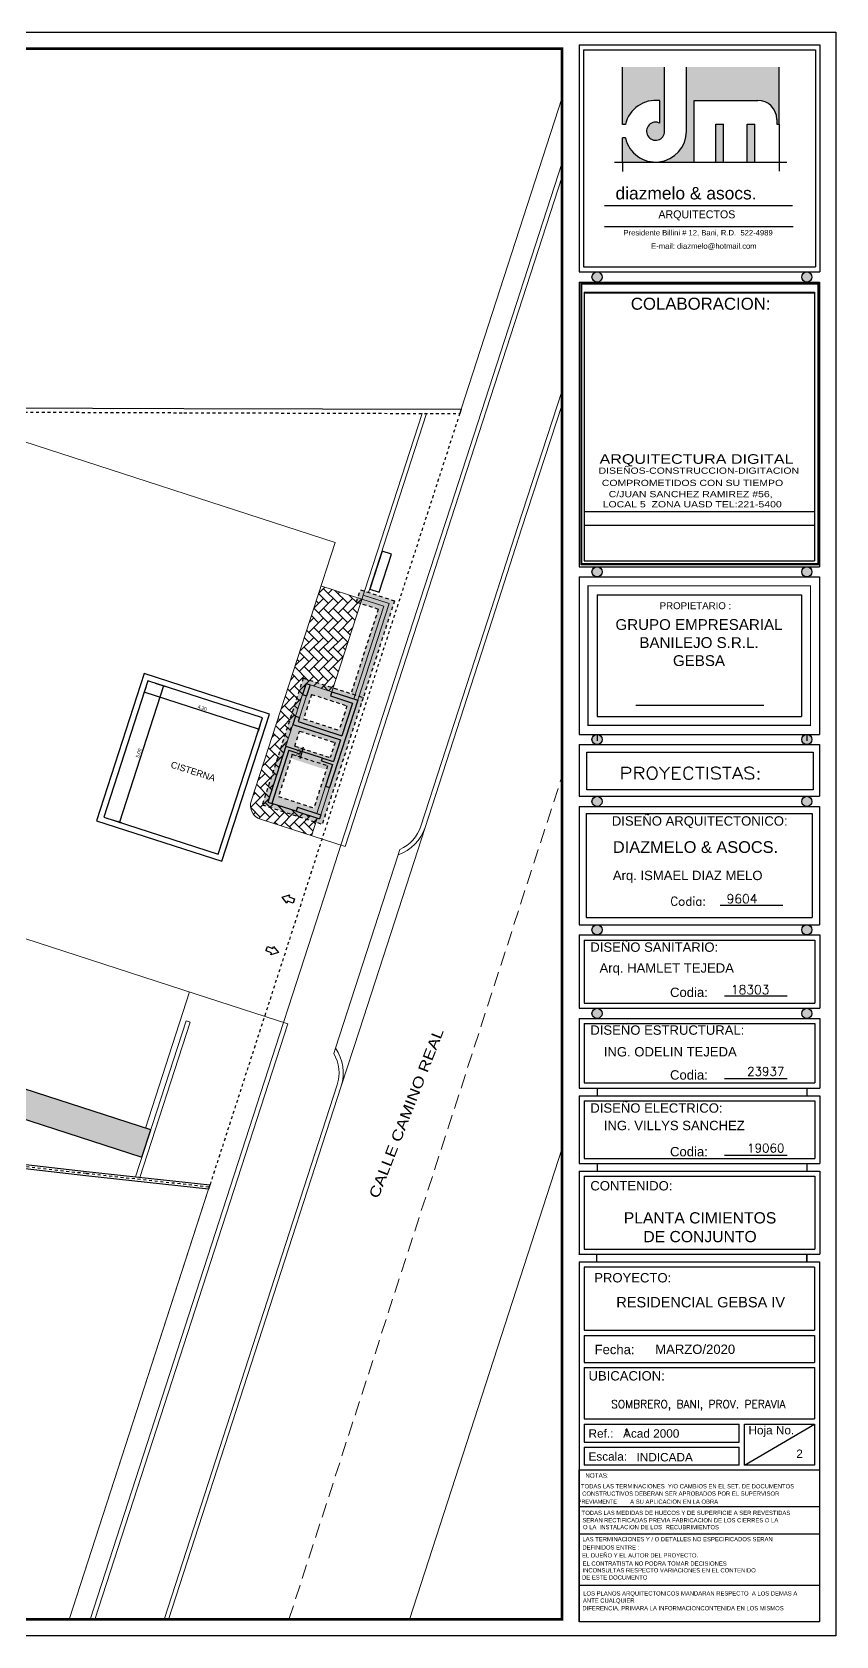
# Model space of a CAD drawing. Header units: feet. Extents: x 317 to 512, y -141 to 162.
# Drawn here: x 445.5 to 473.6, y 106.4 to 162.4 of the extents above; entities that cross this region are included whole.
import ezdxf
from ezdxf.enums import TextEntityAlignment as Align

# ---------------------------------------------------------------- set-up
doc = ezdxf.new("R2010")
doc.units = ezdxf.units.FT
doc.header["$MEASUREMENT"] = 0
doc.linetypes.add('DASHDOT', pattern=[1, 0.5, -0.25, 0, -0.25])
doc.linetypes.add('HIDDEN', pattern=[0.375, 0.25, -0.125])
for name, color, linetype in [('00-ZAP_B6', 160, 'Continuous'), ('1', 1, 'Continuous'), ('CIMIENTO', 3, 'HIDDEN'), ('DIM', 10, 'Continuous'), ('HOJA', 7, 'Continuous'), ('LUCES', 5, 'Continuous'), ('MARCO', 1, 'Continuous'), ('MUROS', 7, 'Continuous'), ('PERT-VENT', 8, 'Continuous'), ('PISOS', 8, 'Continuous'), ('relleno', 8, 'Continuous'), ('SOLAR', 7, 'DASHDOT'), ('TARGETA', 3, 'Continuous'), ('TARJETA2', 1, 'Continuous'), ('TEXTO', 2, 'Continuous'), ('TEXTOS', 3, 'Continuous'), ('TEXXT', 2, 'Continuous')]:
    doc.layers.add(name, color=color, linetype=linetype)
for name, color, linetype, lineweight in [('A-GENM', 8, 'Continuous', 9), ('arq-pisos', 251, 'Continuous', 5), ('MB', 8, 'Continuous', 20), ('VUELOS', 8, 'HIDDEN', 0)]:
    doc.layers.add(name, color=color, linetype=linetype, lineweight=lineweight)
doc.styles.add('DAMIAN', font='arial.ttf', dxfattribs={"height": 0.12})
doc.styles.add('DIMTEXT', font='dim', dxfattribs={"width": 0.75, "bigfont": 'special'})
doc.styles.add('GENERATED_STYLE_1', font='arial.ttf')
doc.styles.get("Standard").update_dxf_attribs({"font": 'arial.ttf'})
doc.styles.add('TITTEXTM', font='romanc.shx')
doc.dimstyles.new('KEILY', dxfattribs={"dimtxt": 0.12, "dimasz": 0.07, "dimexe": 0.07, "dimexo": 0.25, "dimgap": 0.04, "dimtad": 1, "dimzin": 1, "dimdsep": 46, "dimtxsty": 'Standard', "dimblk": 'ARCHTICK', "dimcen": 2.5, "dimclrd": 256, "dimclre": 256, "dimclrt": 7, "dimazin": 0, "dimtfac": 1, "dimtix": 1, "dimtmove": 2, "dimatfit": 1, "dimfxl": 0.35, "dimfxlon": 1, "dimtolj": 1, "dimtzin": 1, "dimarcsym": 0})
pattern_1 = [(135, (190.11292, 445.85432), (-0.33941125, 5e-17), [0.72, -0.24]), (225, (189.94322, 446.02402), (-0.33941125, 5e-17), [0.72, -0.24])]

# ---------------------------------------------------------------- blocks, each defined once
blk = doc.blocks.new('A$C254F7BEB')
at = {"layer": 'relleno', "ltscale": 45}
h = blk.add_hatch(dxfattribs=at)
h.set_pattern_fill('ANSI31', color=256, scale=0.001)
h.set_pattern_definition([(45, (-176.37313094, 318.3908807), (-8.838834765e-05, 8.838834765e-05), [])])
edge = h.paths.add_edge_path()
edge.add_line((0.181, 0), (0.4, 0))
edge.add_line((0.4, 0), (0.4, 0.353))
edge.add_line((0.4, 0.353), (0.528, 0.353))
edge.add_line((0.528, 0.353), (0.264, 0.753))
edge.add_line((0.264, 0.753), (0, 0.353))
edge.add_line((0, 0.353), (0.128, 0.353))
edge.add_line((0.128, 0.353), (0.128, 0))
edge.add_line((0.128, 0), (0.347, 0))
blk.add_lwpolyline([(0.181, 0), (0.4, 0), (0.4, 0.353), (0.528, 0.353), (0.264, 0.753), (0, 0.353), (0.128, 0.353), (0.128, 0), (0.347, 0)], dxfattribs=at)
blk = doc.blocks.new('A$C6FFE63EF')
at = {"layer": 'TEXTO', "ltscale": 0.05}
h = blk.add_hatch(color=256, dxfattribs=at)
h.paths.add_polyline_path([(1.319, 2.87), (1.319, 2.479, 3.622679), (1.401, 2.342), (1.401, 3.449), (0.672, 3.449), (0.672, 2.457), (0.725, 2.457, -0.391497)])
h.paths.add_polyline_path([(1.246, 1.809, -0.351969), (0.725, 2.227), (0.672, 2.227), (0.672, 1.809)])
h.paths.add_polyline_path([(1.91, 2.875), (3.008, 2.875, -0.414214), (3.336, 2.547), (3.336, 2.466), (3.377, 2.466), (3.377, 3.449), (1.779, 3.449), (1.779, 2.342, -0.414214), (1.246, 1.809), (1.91, 1.809)])
h.paths.add_polyline_path([(2.418, 2.465), (2.287, 2.465), (2.287, 1.809), (2.418, 1.809)], flags=17)
h.paths.add_polyline_path([(2.959, 2.465), (2.828, 2.465), (2.828, 1.809), (2.959, 1.809)], flags=17)
for p, q in [((0.671, 2.456), (0.671, 3.448)), ((1.401, 2.341), (1.401, 3.448)), ((1.778, 2.341), (1.778, 3.448)), ((3.377, 2.465), (3.377, 3.448)), ((1.319, 2.479), (1.319, 2.869)), ((1.909, 1.808), (1.909, 2.874)), ((1.909, 2.874), (3.008, 2.874)), ((3.336, 2.546), (3.336, 2.465)), ((0.725, 2.456), (0.671, 2.456)), ((0.671, 1.808), (0.671, 2.227)), ((0.725, 2.227), (0.671, 2.227)), ((2.287, 1.808), (2.287, 2.464)), ((2.287, 2.464), (2.418, 2.464)), ((2.418, 1.808), (2.418, 2.464)), ((2.828, 1.808), (2.828, 2.464)), ((2.828, 2.464), (2.959, 2.464)), ((2.959, 1.808), (2.959, 2.464)), ((3.336, 2.465), (3.377, 2.465)), ((3.377, 2.465), (3.377, 1.653)), ((0.534, 1.808), (3.512, 1.808)), ((0.671, 1.808), (0.671, 1.647)), ((0.362, 1.057), (3.61, 1.057)), ((0.362, 0.698), (3.622, 0.698))]:
    blk.add_line(p, q, dxfattribs=at)
for centre, radius, start, end in [((1.245, 2.341), 0.533, 82.0412, 167.5619), ((3.008, 2.546), 0.328, 0, 90), ((1.245, 2.341), 0.156, 61.7263, 0), ((1.245, 2.341), 0.533, 192.4381, 0)]:
    blk.add_arc(centre, radius, start, end, dxfattribs=at)
at = {"layer": 'TEXTO', "ltscale": 0.3, "width": 13.01141, "attachment_point": 1}
for s, insert, char_height in [('{\\fSwis721 Blk BT|b0|i0|c0|p34;diazmelo & asocs.}', (0.552, 1.378), 0.21489), ('{\\fComic Sans MS|b0|i0|c0|p66;ARQUITECTOS}', (1.293, 0.975), 0.13753), ('{\\fArial|b0|i0|c0|p34;Presidente Billini # 12, Bani, R.D.  522-4989}', (0.69, 0.636), 0.09455), ('{\\fArial|b0|i0|c0|p34;E-mail: diazmelo@hotmail.com}', (1.167, 0.405), 0.09455)]:
    blk.add_mtext(s, dxfattribs=dict(at, insert=insert, char_height=char_height))
blk = doc.blocks.new('_ArchTick')
at = {"color": 0, "linetype": 'ByBlock', "const_width": 0.15}
blk.add_lwpolyline([(-0.5, -0.5), (0.5, 0.5)], dxfattribs=at)
blk = doc.blocks.new('*D198')
at = {"layer": 'DEFPOINTS', "color": 0, "transparency": 16777216}
for p in [(449.573, 139.715), (449.445, 139.318), (453.569, 138.421)]:
    blk.add_point(p, dxfattribs=at)
at = {"layer": 'DIM', "lineweight": -2, "transparency": 16777216}
for p, q in [((449.496, 139.477), (449.423, 139.252)), ((453.44, 138.025), (449.445, 139.318)), ((453.492, 138.183), (453.419, 137.958))]:
    blk.add_line(p, q, dxfattribs=at)
at = {"layer": 'DIM', "lineweight": -2, "transparency": 16777216, "xscale": 0.07, "yscale": 0.07, "zscale": 0.07}
for p, rotation in [((449.445, 139.318), 162.057012660373), ((453.44, 138.025), 342.057012660373)]:
    blk.add_blockref('_ArchTick', p, dxfattribs=dict(at, rotation=rotation))
at = {"layer": 'DIM', "color": 7, "transparency": 16777216, "insert": (451.474, 138.768), "char_height": 0.12, "attachment_point": 5, "rotation": 342.057}
blk.add_mtext('\\A1;4.20', dxfattribs=at)
blk = doc.blocks.new('*D199')
at = {"layer": 'DEFPOINTS', "color": 0, "transparency": 16777216}
for p in [(449.573, 139.715), (448.033, 134.959), (448.577, 134.783)]:
    blk.add_point(p, dxfattribs=at)
at = {"layer": 'DIM', "lineweight": -2, "transparency": 16777216}
for p, q in [((450.117, 139.539), (448.577, 134.783)), ((449.832, 139.631), (450.184, 139.517)), ((448.292, 134.876), (448.644, 134.762))]:
    blk.add_line(p, q, dxfattribs=at)
at = {"layer": 'DIM', "lineweight": -2, "transparency": 16777216, "xscale": 0.07, "yscale": 0.07, "zscale": 0.07}
for p, rotation in [((450.117, 139.539), 72.05701266037462), ((448.577, 134.783), 252.0570126603746)]:
    blk.add_blockref('_ArchTick', p, dxfattribs=dict(at, rotation=rotation))
at = {"layer": 'DIM', "color": 7, "transparency": 16777216, "insert": (449.251, 137.192), "char_height": 0.12, "attachment_point": 5, "rotation": 72.057}
blk.add_mtext('\\A1;5.00', dxfattribs=at)
blk = doc.blocks.new('*D382')
at = {"lineweight": -2, "transparency": 16777216}
for p, q in [((454.988, 137.343), (454.896, 137.057)), ((454.941, 137.358), (455.055, 137.321)), ((454.988, 137.343), (455.01, 137.409)), ((454.848, 137.073), (454.962, 137.036)), ((454.896, 137.057), (454.874, 136.991))]:
    blk.add_line(p, q, dxfattribs=at)
at = {"layer": 'DEFPOINTS', "color": 0, "transparency": 16777216}
for p in [(454.703, 137.435), (454.61, 137.15), (454.896, 137.057)]:
    blk.add_point(p, dxfattribs=at)
at = {"lineweight": -2, "transparency": 16777216, "xscale": 0.07, "yscale": 0.07, "zscale": 0.07}
for p, rotation in [((454.988, 137.343), 252.0570126603997), ((454.896, 137.057), 72.05701266039968)]:
    blk.add_blockref('_ArchTick', p, dxfattribs=dict(at, rotation=rotation))
at = {"color": 7, "transparency": 16777216, "insert": (454.845, 137.231), "char_height": 0.12, "attachment_point": 5, "rotation": 72.057}
blk.add_mtext('\\A1;0.30', dxfattribs=at)

msp = doc.modelspace()

# ---------------------------------------------------------------- hatches: boundary and pattern name
at = {"layer": 'arq-pisos'}
h = msp.add_hatch(dxfattribs=at)
h.set_pattern_fill('AR-HBONE', color=256, scale=0.06, angle=90)
h.set_pattern_definition(pattern_1)
edge = h.paths.add_edge_path()
edge.add_line((436.89042, 145.51566), (437.15235, 146.3243))
edge.add_line((437.15235, 146.3243), (435.6094, 146.82393))
edge.add_line((435.6094, 146.82393), (431.25436, 133.37497))
edge.add_arc((430.30299, 133.68304), 1, 270.073679, 342.057013, ccw=False)
edge.add_line((430.30428, 132.68304), (420.49869, 132.67043))
edge.add_line((420.49869, 132.67043), (420.49869, 135.83985))
edge.add_line((420.49869, 135.83985), (418.49461, 135.83728))
edge.add_line((418.49461, 135.83728), (418.49869, 132.66642))
edge.add_line((418.49869, 132.66642), (413.78545, 132.66036))
edge.add_line((413.78545, 132.66036), (404.22432, 138.83826))
edge.add_line((404.22432, 138.83826), (403.99295, 136.85169))
edge.add_line((403.99295, 136.85169), (412.55467, 131.31955))
edge.add_arc((413.09739, 132.15947), 1, 237.131581, 270.073679)
edge.add_line((413.09867, 131.15947), (413.78738, 131.15892))
edge.add_line((413.78738, 131.15892), (420.96403, 131.16814))
edge.add_line((420.96403, 131.16814), (420.96403, 131.16959))
edge.add_line((420.96403, 131.16959), (429.46012, 131.18051))
edge.add_line((429.46012, 131.18051), (429.64726, 130.03659))
edge.add_arc((430.63414, 130.19804), 1, 189.290924, 252.057013)
edge.add_line((430.32607, 129.24668), (449.36412, 123.08178))
edge.add_line((449.36412, 123.08178), (449.67219, 124.03314))
edge.add_line((449.67219, 124.03314), (431.21064, 130.01136))
edge.add_line((431.21064, 130.01136), (436.2938, 145.70886))
edge.add_line((436.2938, 145.70886), (436.89042, 145.51566))
h.paths.add_polyline_path([(439.90701, 145.43228), (439.64508, 144.62365), (440.8629, 144.22929), (442.39305, 148.98941), (442.02526, 149.10851), (441.53883, 149.11057), (440.3059, 145.30311)])
h = msp.add_hatch(dxfattribs=at)
h.set_pattern_fill('AR-HBONE', color=256, scale=0.06, angle=90)
h.set_pattern_definition(pattern_1)
edge = h.paths.add_edge_path()
edge.add_line((457.0463, 142.5626), (455.61507, 143.02606))
edge.add_line((455.61507, 143.02606), (453.18132, 135.51029))
edge.add_arc((453.657, 135.35625), 0.5, 162.057013, 243.895719)
edge.add_line((453.43699, 134.90726), (455.28682, 134.30825))
edge.add_line((455.28682, 134.30825), (455.4855, 134.92182))
edge.add_line((455.4855, 134.92182), (453.75496, 135.4822))
edge.add_line((453.75496, 135.4822), (455.09507, 139.62063))
edge.add_line((455.09507, 139.62063), (455.99886, 139.32796))
edge.add_line((455.99886, 139.32796), (457.0463, 142.5626))
at = {"layer": 'TEXTOS'}
h = msp.add_hatch(color=7, dxfattribs=at)
h.paths.add_polyline_path([(465.43331, 153.81486, 1), (465.07827, 153.81486, 1)])
h.paths.add_polyline_path([(472.75994, 153.81486, 1), (472.4049, 153.81486, 1)])
h = msp.add_hatch(color=7, dxfattribs=at)
h.paths.add_polyline_path([(465.43331, 143.52291, 1), (465.07827, 143.52291, 1)])
h.paths.add_polyline_path([(472.75994, 143.52291, 1), (472.4049, 143.52291, 1)])
h = msp.add_hatch(color=7, dxfattribs=at)
h.paths.add_polyline_path([(465.25579, 137.84473, 1), (465.25579, 137.48969, 1)])
h.paths.add_polyline_path([(472.58242, 137.84473, 1), (472.58242, 137.48969, 1)])
h = msp.add_hatch(color=7, dxfattribs=at)
h.paths.add_polyline_path([(465.25579, 135.68274, 1), (465.25579, 135.3277, 1)])
h.paths.add_polyline_path([(472.58242, 135.68274, 1), (472.58242, 135.3277, 1)])
h = msp.add_hatch(color=7, dxfattribs=at)
h.paths.add_polyline_path([(465.25579, 131.19705, 1), (465.25579, 130.84201, 1)])
h.paths.add_polyline_path([(472.58242, 131.19705, 1), (472.58242, 130.84201, 1)])
h = msp.add_hatch(color=7, dxfattribs=at)
h.paths.add_polyline_path([(465.25579, 128.27933, 1), (465.25579, 127.92429, 1)])
h.paths.add_polyline_path([(472.58242, 128.27933, 1), (472.58242, 127.92429, 1)])

# ---------------------------------------------------------------- linework, layer by layer
at = {"layer": '00-ZAP_B6', "const_width": 0.45}
for points in [[(456.9267, 142.68016), (457.6878, 142.43371)], [(457.97117, 142.57845), (455.44499, 134.77727)], [(453.7801, 135.31639), (455.21263, 139.74023)], [(455.35737, 139.45686), (456.59415, 139.05637)], [(454.94148, 138.17252), (456.17825, 137.77203)], [(454.63341, 137.22115), (455.87018, 136.82066)], [(454.06348, 135.46113), (455.30025, 135.06064)]]:
    msp.add_lwpolyline(points, dxfattribs=at)
at = {"layer": '1', "color": 4, "linetype": 'Continuous'}
for p, q in [((464.62845, 110.88349), (473.0213, 110.88349)), ((464.62845, 109.92506), (473.0213, 109.92506)), ((464.62845, 108.14073), (473.0213, 108.14073))]:
    msp.add_line(p, q, dxfattribs=at)
at = {"layer": 'A-GENM', "extrusion": (7.74729e-15, 7.31823e-14, -1)}
for p, q in [((442.02526, 149.10851), (456.10799, 144.54824)), ((432.75099, 134.76818), (451.26011, 128.77455))]:
    msp.add_line(p, q, dxfattribs=at)
at = {"layer": 'A-GENM'}
for p, q in [((457.0463, 142.5626), (455.61507, 143.02606)), ((455.99886, 139.32796), (455.23777, 139.57442)), ((455.4855, 134.92182), (455.28526, 134.30343)), ((456.12152, 126.885), (458.30882, 133.63968)), ((458.30882, 133.63968), (458.36851, 133.82402)), ((431.21064, 130.01136), (449.67219, 124.03314)), ((430.32607, 129.24668), (449.36412, 123.08178)), ((451.02482, 128.85075), (449.48447, 124.09393))]:
    msp.add_line(p, q, dxfattribs=at)
for points in [[(460.50849, 149.19679), (464.03275, 160.08019)], [(456.31367, 133.97041), (456.60572, 134.87228), (459.23657, 142.9967), (460.15012, 145.81789), (464.03275, 157.80798)], [(456.45638, 133.9242), (456.74842, 134.82607), (459.37927, 142.95049), (460.29283, 145.77168), (464.03275, 157.32108)], [(459.10662, 134.64268), (461.56741, 142.24193), (462.48096, 145.06312), (464.03275, 149.85525)], [(456.32265, 125.55852), (456.95748, 127.51896), (458.19056, 131.32686), (459.24932, 134.59647)], [(454.31121, 127.78655), (454.48394, 128.31995), (455.71701, 132.12785), (456.31367, 133.97041)], [(454.45392, 127.74034), (451.26011, 128.77455)], [(447.56176, 106.94333), (454.31121, 127.78655)], [(447.71943, 106.94333), (454.45392, 127.74034)], [(456.06182, 126.70065), (456.12152, 126.885)], [(450.13702, 106.94333), (456.17995, 125.60473)], [(458.70367, 106.94333), (464.03275, 123.40027)], [(446.82598, 106.94333), (451.69003, 121.96418)], [(446.82598, 106.94333), (451.6575, 121.86374)]]:
    msp.add_lwpolyline(points, dxfattribs=at)
for points in [[(458.36851, 133.82402, 0.21342177), (459.10662, 134.64268), (461.56741, 142.24193), (462.48096, 145.06312), (464.03275, 149.85525)], [(458.30882, 133.63968, 0.23606798), (459.24932, 134.59647), (461.71011, 142.19572), (462.62367, 145.01691), (464.03275, 149.36835)], [(456.10799, 144.54824), (453.18132, 135.51029, 0.41421356), (453.50296, 134.88057), (456.45638, 133.9242)], [(450.13702, 106.94333), (456.17995, 125.60473, 0.21342177), (456.06182, 126.70065, 0.21342177)], [(450.29468, 106.94333), (456.32265, 125.55852, 0.23606798), (456.12152, 126.885, 0.23606798)]]:
    msp.add_lwpolyline(points, format="xyb", dxfattribs=at)
at = {"layer": 'CIMIENTO', "ltscale": 0.5}
for p, q in [((456.85739, 142.46611), (456.99602, 142.89422)), ((456.99602, 142.89422), (458.18523, 142.50913)), ((456.85739, 142.46611), (457.61848, 142.21965)), ((458.18523, 142.50913), (457.04536, 138.98909)), ((457.61848, 142.21965), (456.66346, 139.27042)), ((454.99858, 139.80955), (453.56605, 135.38571)), ((454.99858, 139.80955), (457.09157, 139.13179)), ((455.28806, 139.2428), (455.01079, 138.38657)), ((455.28806, 139.2428), (456.52483, 138.84231)), ((457.09157, 139.13179), (455.65905, 134.70795)), ((455.01079, 138.38657), (456.24757, 137.98608)), ((456.52483, 138.84231), (456.24757, 137.98608)), ((454.70272, 137.43521), (454.87216, 137.95846)), ((454.87216, 137.95846), (456.10893, 137.55797)), ((454.70272, 137.43521), (455.9395, 137.03472)), ((456.10893, 137.55797), (455.9395, 137.03472)), ((454.6103, 137.1498), (454.13279, 135.67519)), ((454.6103, 137.1498), (455.84707, 136.74931)), ((455.84707, 136.74931), (455.36957, 135.2747)), ((454.13279, 135.67519), (455.36957, 135.2747)), ((453.56605, 135.38571), (455.65905, 134.70795))]:
    msp.add_line(p, q, dxfattribs=at)
at = {"layer": 'DIM'}
msp.add_lwpolyline([(437.15235, 146.3243), (435.6094, 146.82393), (431.25436, 133.37497, -0.3248393), (430.30428, 132.68304), (420.49869, 132.67043), (420.49869, 135.83985), (418.49461, 135.83728), (418.49869, 132.66642), (413.78545, 132.66036), (404.22432, 138.83826), (403.99295, 136.85169), (412.55467, 131.31955, 0.14473515), (413.09867, 131.15947), (413.78738, 131.15892), (413.79214, 127.45892), (420.96879, 127.46815), (420.96403, 131.16959), (429.46012, 131.18051), (429.64726, 130.03659, 0.28092767), (430.32607, 129.24668), (449.36412, 123.08178), (449.67219, 124.03314)], format="xyb", dxfattribs=at)
msp.add_lwpolyline([(449.67219, 124.03314), (431.21064, 130.01136), (436.2938, 145.70886), (436.89042, 145.51566)], dxfattribs=at)
at = {"layer": 'HOJA', "color": 17, "linetype": 'Continuous'}
for p, q in [((464.80702, 145.62251), (472.84273, 145.62251)), ((464.80702, 145.15243), (472.84273, 145.15243))]:
    msp.add_line(p, q, dxfattribs=at)
at = {"layer": 'LUCES'}
msp.add_lwpolyline([(457.31739, 142.91284), (457.65036, 142.80501), (458.08166, 144.13692), (457.74868, 144.24475)], close=True, dxfattribs=at)
at = {"layer": 'MARCO'}
msp.add_lwpolyline([(387.59222, 162.3674), (473.59652, 162.3674), (473.59652, 106.3646), (387.59222, 106.3646)], close=True, dxfattribs=at)
at = {"layer": 'MARCO', "const_width": 0.1}
msp.add_lwpolyline([(464.03275, 161.78866), (388.17096, 161.78866), (388.17096, 106.94333), (464.03275, 106.94333)], close=True, dxfattribs=at)
at = {"layer": 'MB'}
for p, q in [((455.99886, 139.32796), (459.14737, 149.05097)), ((457.28143, 142.8018), (459.30488, 149.05049)), ((457.80739, 142.31614), (456.75996, 139.08151)), ((457.99631, 142.41264), (456.90266, 139.0353)), ((457.0463, 142.5626), (457.80739, 142.31614)), ((457.09251, 142.70531), (457.99631, 142.41264)), ((457.23522, 142.65909), (457.99631, 142.41264)), ((450.90448, 127.83859), (449.14113, 122.39315)), ((451.04718, 127.79238), (449.29342, 122.37654)), ((450.90448, 127.83859), (451.04718, 127.79238))]:
    msp.add_line(p, q, dxfattribs=at)
at = {"layer": 'MB', "lineweight": 15, "extrusion": (7.74729e-15, 7.31823e-14, -1)}
for p, q in [((455.77413, 136.03715), (455.46606, 135.08578)), ((455.91683, 135.99093), (455.60876, 135.03957))]:
    msp.add_line(p, q, dxfattribs=at)
at = {"layer": 'MUROS'}
for p, q in [((455.09507, 139.62063), (454.97184, 139.24009)), ((455.09507, 139.62063), (455.23777, 139.57442)), ((455.23777, 139.57442), (455.11455, 139.19388)), ((454.97184, 139.24009), (455.11455, 139.19388)), ((456.90266, 139.0353), (455.91683, 135.99093)), ((455.99886, 139.32796), (455.95265, 139.18526)), ((455.95265, 139.18526), (456.71374, 138.9388)), ((455.99886, 139.32796), (456.90266, 139.0353)), ((456.71374, 138.9388), (456.34406, 137.79717)), ((454.72538, 138.479), (454.63296, 138.19359)), ((454.72538, 138.479), (454.86809, 138.43278)), ((454.86809, 138.43278), (454.82188, 138.29008)), ((454.63296, 138.19359), (456.29785, 137.65446)), ((454.82188, 138.29008), (456.34406, 137.79717)), ((454.38651, 137.4325), (453.75496, 135.4822)), ((454.4984, 137.29115), (453.89767, 135.43599)), ((454.38651, 137.4325), (454.90976, 137.26306)), ((454.4984, 137.29115), (454.87895, 137.16792)), ((454.87895, 137.16792), (454.90976, 137.26306)), ((456.29785, 137.65446), (456.05139, 136.89337)), ((455.64004, 136.92146), (455.67085, 137.0166)), ((455.64004, 136.92146), (456.02059, 136.79824)), ((455.67085, 137.0166), (456.05139, 136.89337)), ((456.02059, 136.79824), (455.77413, 136.03715)), ((455.77413, 136.03715), (455.91683, 135.99093)), ((453.75496, 135.4822), (453.89767, 135.43599)), ((453.75496, 135.4822), (453.89767, 135.43599)), ((454.8001, 135.30143), (454.75389, 135.15873)), ((454.75389, 135.15873), (455.56255, 134.89687)), ((454.8001, 135.30143), (455.60876, 135.03957)), ((455.60876, 135.03957), (455.56255, 134.89687))]:
    msp.add_line(p, q, dxfattribs=at)
at = {"layer": 'PERT-VENT', "lineweight": 15}
for p, q in [((454.97184, 139.24009), (454.72538, 138.479)), ((455.11455, 139.19388), (454.86809, 138.43278)), ((454.38651, 137.4325), (454.63296, 138.19359))]:
    msp.add_line(p, q, dxfattribs=at)
at = {"layer": 'PERT-VENT'}
for points in [[(447.78121, 134.83069), (452.15748, 133.41357), (453.82064, 138.54964), (449.44437, 139.96676)], [(448.03309, 134.95935), (452.02882, 133.66545), (453.56875, 138.42098), (449.57303, 139.71488)]]:
    msp.add_lwpolyline(points, close=True, dxfattribs=at)
at = {"layer": 'PISOS'}
for p, q in [((455.67085, 137.0166), (454.90976, 137.26306)), ((454.75389, 135.15873), (453.89767, 135.43599))]:
    msp.add_line(p, q, dxfattribs=at)
at = {"layer": 'SOLAR', "linetype": 'Continuous', "ltscale": 0.15}
msp.add_lwpolyline([(389.1448, 129.34395), (420.30491, 125.71491), (447.42413, 122.58048), (451.73722, 122.10992), (451.69003, 121.96418), (447.40738, 122.43141), (420.28768, 125.56591), (388.98001, 129.21213), (391.10533, 149.28833), (398.80027, 149.28927), (412.49018, 149.29094), (425.47055, 149.30764), (435.95994, 149.25705), (438.06979, 149.27326), (450.83056, 149.22657), (460.50849, 149.19679), (460.45996, 149.04694)], dxfattribs=at)
at = {"layer": 'SOLAR', "ltscale": 0.03}
msp.add_lwpolyline([(451.70033, 122.0385), (447.41575, 122.50595), (420.29629, 125.64041), (389.1369, 129.26937), (391.24029, 149.13834), (398.80029, 149.13927), (412.49029, 149.14094), (425.47028, 149.15763), (435.96016, 149.10704), (438.0701, 149.12326), (450.83001, 149.07657), (460.45996, 149.04694), (451.71692, 122.04724)], dxfattribs=at)
at = {"layer": 'TARGETA', "color": 3}
for p, q in [((464.62845, 161.92483), (473.03727, 161.92483)), ((464.62845, 161.92483), (464.62845, 153.99238)), ((473.03727, 161.92483), (473.03727, 153.99238)), ((464.78349, 161.75003), (472.88224, 161.75003)), ((464.78349, 161.75003), (464.78349, 154.17129)), ((472.88224, 161.75003), (472.88224, 154.17129)), ((464.78349, 154.17129), (472.85836, 154.17129)), ((472.85836, 154.17129), (472.88224, 154.17129)), ((464.62845, 153.99238), (473.03727, 153.99238)), ((464.80702, 153.28099), (464.80702, 143.91927)), ((464.80702, 153.28099), (472.84273, 153.28099)), ((464.80702, 153.26328), (464.80702, 143.90155)), ((464.80702, 153.26328), (472.84273, 153.26328)), ((464.80702, 153.26328), (464.80702, 143.90155)), ((472.84273, 153.28099), (472.84273, 143.91927)), ((472.84273, 153.26328), (472.84273, 143.90155)), ((472.84273, 153.26328), (472.84273, 143.90155)), ((464.80702, 143.90155), (472.84273, 143.90155)), ((464.80702, 143.90155), (472.84273, 143.90155)), ((464.62845, 143.34539), (473.0213, 143.34539)), ((464.62845, 143.34539), (464.62845, 137.84473)), ((473.0213, 143.34539), (473.0213, 137.84473)), ((465.25688, 142.71696), (472.39288, 142.71696)), ((465.25688, 142.71696), (465.25688, 138.47316)), ((472.39288, 142.71696), (472.39288, 138.47316)), ((465.25688, 138.47316), (472.39288, 138.47316)), ((464.62845, 137.84473), (473.0213, 137.84473)), ((464.62845, 137.48969), (464.62845, 135.68274)), ((464.62845, 137.48969), (473.0213, 137.48969)), ((464.89526, 135.9096), (464.89526, 137.22288)), ((464.89526, 137.22288), (472.80435, 137.22288)), ((472.80435, 137.22288), (472.80435, 135.9096)), ((473.0213, 137.48969), (473.0213, 135.68274)), ((464.62845, 135.68274), (473.0213, 135.68274)), ((472.80435, 135.9096), (464.89526, 135.9096)), ((464.62845, 135.3277), (464.62845, 131.19705)), ((464.62845, 135.3277), (473.0213, 135.3277)), ((464.62845, 135.3277), (473.0213, 135.3277)), ((464.87982, 135.07633), (464.87982, 131.44842)), ((464.87982, 135.07633), (472.76993, 135.07633)), ((472.76993, 135.07633), (472.76993, 131.44842)), ((473.0213, 135.3277), (473.0213, 131.19705)), ((464.62845, 131.19705), (473.0213, 131.19705)), ((464.87982, 131.44842), (472.76993, 131.44842)), ((464.62845, 130.84201), (473.03727, 130.84201)), ((464.62845, 130.84201), (464.62845, 128.27933)), ((464.80736, 130.6631), (472.85836, 130.6631)), ((464.80736, 130.6631), (464.80736, 128.45824)), ((472.85836, 130.6631), (472.85836, 128.45824)), ((473.03727, 130.84201), (473.03727, 128.27933)), ((464.62845, 128.27933), (473.03727, 128.27933)), ((464.80736, 128.45824), (472.85836, 128.45824)), ((464.62845, 127.92429), (464.62845, 125.4965)), ((464.62845, 127.92429), (473.03727, 127.92429)), ((464.80736, 127.74537), (464.80736, 125.67541)), ((464.80736, 127.74537), (472.85836, 127.74537)), ((472.85836, 127.74537), (472.85836, 125.67541)), ((473.03727, 127.92429), (473.03727, 125.4965)), ((464.62845, 125.4965), (473.03727, 125.4965)), ((464.80736, 125.67541), (472.85836, 125.67541)), ((464.62845, 125.22887), (464.62845, 122.86075)), ((464.62845, 125.22887), (473.03727, 125.22887)), ((464.80736, 125.04996), (464.80736, 123.03967)), ((464.80736, 125.04996), (472.85836, 125.04996)), ((464.80739, 125.04997), (464.80739, 123.03968)), ((472.85836, 125.04996), (472.85836, 123.03967)), ((473.03727, 125.22887), (473.03727, 122.86075)), ((464.62845, 122.86075), (473.03727, 122.86075)), ((464.80736, 123.03967), (472.85836, 123.03967)), ((464.80739, 123.03968), (472.85839, 123.03968)), ((472.58126, 122.86075), (472.58126, 122.59312)), ((464.62845, 122.59312), (464.62845, 121.62331)), ((464.62845, 122.59312), (464.62845, 119.69202)), ((464.62845, 122.59312), (464.62845, 121.61128)), ((464.62845, 122.59312), (473.03727, 122.59312)), ((464.80736, 122.41421), (464.80736, 119.87094)), ((464.80736, 122.41421), (472.85836, 122.41421)), ((472.85836, 122.41421), (472.85836, 119.87094)), ((473.03727, 122.59312), (473.03727, 119.69202)), ((464.80736, 119.87094), (472.85836, 119.87094)), ((464.62845, 119.69202), (473.03727, 119.69202)), ((464.62845, 119.42522), (473.0213, 119.42522)), ((464.62845, 119.42522), (464.62845, 112.15363)), ((473.0213, 119.42522), (473.0213, 112.15363)), ((464.80702, 119.23558), (464.80702, 117.03746)), ((472.84273, 119.23558), (464.80702, 119.23558)), ((472.84273, 119.23558), (472.84273, 117.03746)), ((464.80702, 117.03746), (472.84273, 117.03746)), ((464.80702, 116.85889), (472.84273, 116.85889)), ((464.80702, 116.85889), (464.80702, 115.91528)), ((472.84273, 116.85889), (472.84273, 115.91528)), ((464.80702, 115.91528), (472.84273, 115.91528)), ((464.80702, 115.73671), (464.80702, 113.93934)), ((464.80702, 115.73671), (472.84273, 115.73671)), ((464.80702, 115.73671), (472.84273, 115.73671)), ((472.84273, 115.73671), (472.84273, 113.93934)), ((464.80702, 113.93934), (472.84273, 113.93934)), ((464.80702, 113.76077), (464.80702, 113.13577)), ((464.80702, 113.76077), (470.22368, 113.76077)), ((470.22368, 113.13577), (470.22368, 113.76077)), ((470.40226, 113.76077), (472.84273, 113.76077)), ((470.40226, 112.3322), (472.84273, 113.76077)), ((470.40226, 112.3322), (470.40226, 113.76077)), ((472.84273, 113.76077), (472.84273, 112.3322)), ((464.80702, 113.13577), (470.22368, 113.13577)), ((464.80702, 112.9572), (464.80702, 112.3322)), ((464.80702, 112.9572), (470.22368, 112.9572)), ((470.22368, 112.3322), (470.22368, 112.9572)), ((470.22368, 112.3322), (464.80702, 112.3322)), ((472.84273, 112.3322), (470.40226, 112.3322))]:
    msp.add_line(p, q, dxfattribs=at)
at = {"layer": 'TARJETA2', "color": 7}
msp.add_line((464.62845, 112.15363), (464.62845, 106.86698), dxfattribs=at)
at = {"layer": 'TEXTOS', "color": 7}
for p, q in [((464.62845, 153.63398), (464.62845, 143.70043)), ((464.62845, 153.63398), (473.0213, 153.63398)), ((464.62845, 153.63398), (473.0213, 153.63398)), ((464.62845, 153.63398), (473.0213, 153.63398)), ((464.69646, 143.7691), (464.69646, 153.6073)), ((464.69646, 153.6073), (472.99462, 153.6073)), ((464.72314, 143.79578), (464.72314, 153.58062)), ((464.72314, 153.58062), (472.96794, 153.58062)), ((472.96794, 153.58062), (472.96794, 143.79578)), ((472.99462, 153.6073), (472.99462, 143.7691)), ((473.0213, 153.63398), (473.0213, 143.70043)), ((464.62845, 143.70043), (473.0213, 143.70043)), ((472.99462, 143.7691), (464.69646, 143.7691)), ((472.96794, 143.79578), (464.72314, 143.79578)), ((464.62845, 143.34539), (473.0213, 143.34539)), ((465.25579, 137.84473), (465.25579, 137.62074)), ((472.58242, 137.84473), (472.58242, 137.62074)), ((465.25463, 125.4965), (465.25463, 125.22887)), ((472.58126, 125.4965), (472.58126, 125.22887)), ((464.62845, 125.22887), (464.62845, 123.91885)), ((465.25463, 122.86075), (465.25463, 122.59312)), ((464.62845, 119.68649), (464.62845, 119.69202)), ((465.23866, 119.69202), (465.23866, 119.42522)), ((472.56529, 119.69202), (472.56529, 119.42522)), ((472.58126, 119.69127), (472.58126, 119.42363)), ((473.0213, 112.15363), (464.62845, 112.15363)), ((473.0213, 112.37731), (473.0213, 106.86698)), ((464.62845, 106.86698), (473.0213, 106.86698))]:
    msp.add_line(p, q, dxfattribs=at)
for centre in [(465.25579, 153.81486), (472.58242, 153.81486), (465.25579, 143.52291), (465.25579, 143.52291), (472.58242, 143.52291), (472.58242, 143.52291), (465.25579, 137.66721), (472.58242, 137.66721), (465.25579, 135.50522), (472.58242, 135.50522), (465.25579, 131.01953), (472.58242, 131.01953), (465.25579, 128.10181), (472.58242, 128.10181)]:
    msp.add_circle(centre, 0.17752, dxfattribs=at)
at = {"layer": 'TEXXT'}
for p, q in [((466.60658, 138.86965), (471.07966, 138.86965)), ((469.5534, 131.88615), (471.7422, 131.88615)), ((469.70266, 128.71635), (471.89146, 128.71635)), ((469.70266, 125.83282), (471.89146, 125.83282)), ((469.70266, 123.15407), (471.89146, 123.15407))]:
    msp.add_line(p, q, dxfattribs=at)
at = {"layer": 'TEXXT', "const_width": 0.04189}
for points in [[(464.94266, 143.03118), (472.70709, 143.03118), (472.70709, 138.15895), (464.94266, 138.15895), (464.94266, 143.03118)], [(464.62845, 112.15363), (473.0213, 112.15363), (473.0213, 106.86698), (464.62845, 106.86698), (464.62845, 112.15363)]]:
    msp.add_lwpolyline(points, dxfattribs=at)
at = {"layer": 'VUELOS', "ltscale": 2}
msp.add_lwpolyline([(454.49918, 106.94333), (464.03275, 136.38431)], dxfattribs=at)

# ---------------------------------------------------------------- block references
at = {"xscale": 2.02226480552591, "yscale": 2.02226480552591, "zscale": 2.02226480552591}
msp.add_blockref('A$C6FFE63EF', (464.78349, 154.17129), dxfattribs=at)
at = {"layer": 'DIM', "ltscale": 45, "yscale": 0.5760000000000001, "zscale": 0.5760000000000001}
for p, xscale, rotation in [((454.71514, 132.17548), -0.5759999999999996, 72.05701266038078), ((453.67429, 130.21401), -0.5760000000000001, 252.0570126603807)]:
    msp.add_blockref('A$C254F7BEB', p, dxfattribs=dict(at, xscale=xscale, rotation=rotation))

# ---------------------------------------------------------------- texts
at = {"style": 'DIMTEXT'}
msp.add_attdef('1', text='1', height=0.31421, dxfattribs=at).set_placement((466.28537, 113.30772), align=Align.CENTER)
at = {"layer": 'TEXTO', "color": 7}
for s, height, p in [('NOTAS:', 0.157106, (464.8467, 112.04438)), ('  PREVIAMENTE', 0.1361584, (464.47816, 111.12434))]:
    msp.add_text(s, height=height, dxfattribs=at).set_placement(p, align=Align.TOP_LEFT)
at = {"layer": 'TEXTO', "insert": (451.91685, 136.30482), "char_height": 0.22815, "attachment_point": 6, "rotation": 342.057013, "style": 'GENERATED_STYLE_1'}
msp.add_mtext('\\A1;CISTERNA', dxfattribs=at)
at = {"layer": 'TEXTOS', "color": 7, "width": 1.2}
for s, height, style, p in [('ARQUITECTURA DIGITAL', 0.3351591, 'DAMIAN', (465.34293, 147.62674)), ('DISEÑOS-CONSTRUCCION-DIGITACION', 0.2178534, 'DAMIAN', (465.30934, 147.16197)), ('COMPROMETIDOS CON SU TIEMPO', 0.2178534, 'DAMIAN', (465.42356, 146.73366)), ('C/JUAN SANCHEZ RAMIREZ #56,  ', 0.2178534, 'DAMIAN', (465.66397, 146.34408)), ('LOCAL 5  ZONA UASD TEL:221-5400', 0.2178534, 'DAMIAN', (465.45405, 145.98853)), ('PROYECTISTAS:', 0.4201701, 'TITTEXTM', (466.03312, 136.69671))]:
    msp.add_text(s, height=height, dxfattribs=dict(at, style=style)).set_placement(p, align=Align.TOP_LEFT)
at = {"layer": 'TEXTOS', "color": 7}
for s, height, style, p in [('  Codia:', 0.30236, 'TITTEXTM', (467.40154, 132.16991)), ('9604', 0.313989, 'TITTEXTM', (469.78066, 132.25952)), ('  Codia:', 0.32678, 'DAMIAN', (467.5508, 129.00011)), ('18303', 0.313989, 'TITTEXTM', (469.92992, 129.08972)), ('  Codia:', 0.32678, 'DAMIAN', (467.5508, 126.11658)), ('  Codia:', 0.32678, 'DAMIAN', (467.5508, 123.43784)), ('Fecha:', 0.32678, 'DAMIAN', (465.17014, 116.52948)), ('UBICACION:', 0.32678, 'DAMIAN', (464.95792, 115.60994)), ('Hoja No.', 0.294102, 'DAMIAN', (470.54247, 113.69635)), ('Ref.:', 0.294102, 'DAMIAN', (464.95792, 113.58106)), ('Acad 2000', 0.294102, 'DAMIAN', (466.16532, 113.58106)), ('Escala:', 0.294102, 'DAMIAN', (464.95792, 112.77749)), ('2', 0.2941, 'DAMIAN', (472.21365, 112.87231)), ('TODAS LAS TERMINACIONES  Y/O CAMBIOS EN EL SET. DE DOCUMENTOS', 0.147051, 'DAMIAN', (464.6949, 111.66465)), ('CONSTRUCTIVOS DEBERAN SER APROBADOS POR EL SUPERVISOR  ', 0.147051, 'DAMIAN', (464.73618, 111.40783)), ('A SU APLICACION EN LA OBRA', 0.147051, 'DAMIAN', (466.4129, 111.12693)), ('TODAS LAS MEDIDAS DE HUECOS Y DE SUPERFICIE A SER REVESTIDAS ', 0.147051, 'DAMIAN', (464.7198, 110.73622)), ('  SERAN', 0.147051, 'DAMIAN', (464.63026, 110.47859)), ('RECTIFICADAS PREVIA FABRICACION DE LOS CIERRES O LA   ', 0.147051, 'DAMIAN', (465.50011, 110.47804)), ('LAS TERMINACIONES Y / O DETALLES NO ESPECIFICADOS SERAN ', 0.147051, 'DAMIAN', (464.74628, 109.81654)), (' O LA  INSTALACION DE LOS', 0.147051, 'DAMIAN', (464.7069, 110.23844)), ('RECUBRIMIENTOS', 0.147051, 'DAMIAN', (467.65339, 110.23504)), ('EL DUEÑO Y EL AUTOR DEL PROYECTO.  ', 0.147051, 'DAMIAN', (464.73281, 109.25205)), ('  DEFINIDOS ENTRE :', 0.147051, 'DAMIAN', (464.63132, 109.52901)), ('  EL CONTRATISTA NO PODRA TOMAR DECISIONES ', 0.147051, 'DAMIAN', (464.63581, 108.96605)), ('INCONSULTAS RESPECTO VARIACIONES EN EL CONTENIDO  ', 0.147051, 'DAMIAN', (464.74824, 108.73029)), (' DE ESTE DOCUMENTO', 0.147051, 'DAMIAN', (464.67527, 108.47963)), ('  ANTE CUALQUIER  ', 0.147051, 'DAMIAN', (464.64872, 107.67358)), ('LOS PLANOS ARQUITECTONICOS MANDARAN RESPECTO  A LOS DEMAS A ', 0.147051, 'DAMIAN', (464.77244, 107.92228)), ('DIFERENCIA, PRIMARA LA INFORMACIONCONTENIDA EN LOS MISMOS', 0.147051, 'DAMIAN', (464.74285, 107.4053))]:
    msp.add_text(s, height=height, dxfattribs=dict(at, style=style)).set_placement(p, align=Align.TOP_LEFT)
at = {"layer": 'TEXTOS', "color": 7, "style": 'DAMIAN', "width": 1.2}
msp.add_text('CALLE CAMINO REAL', height=0.3641582, rotation=68.677281, dxfattribs=at).set_placement((457.61738, 121.61327))
at = {"layer": 'TEXTOS', "color": 7, "style": 'DAMIAN'}
for s, height, p in [('MARZO/2020', 0.32678, (467.28711, 116.21103)), ('INDICADA', 0.294102, (466.63625, 112.45811))]:
    msp.add_text(s, height=height, dxfattribs=at).set_placement(p)
at = {"layer": 'TEXTOS', "color": 7}
for s, insert, char_height, width, attachment_point, style in [('COLABORACION:', (466.43474, 153.092), 0.4189488, 7.7431031, 1, 'DAMIAN'), ('PROPIETARIO :', (467.4421, 142.45855), 0.2421189, 5.5935519, 1, 'DAMIAN'), ('GRUPO EMPRESARIAL\\PBANILEJO S.R.L.\\PGEBSA', (468.81483, 141.86801), 0.3776031, 8.7235749, 2, 'DAMIAN'), ('DISEÑO ARQUITECTONICO:', (465.77245, 134.98539), 0.3267801, 11.614518, 1, 'DAMIAN'), ('DIAZMELO & ASOCS.', (465.80821, 134.11453), 0.4084751, 14.5061028, 1, 'DAMIAN'), ('Arq. ISMAEL DIAZ MELO', (465.80821, 133.08278), 0.3267801, 11.6048822, 1, 'DAMIAN'), ('DISEÑO SANITARIO:', (465.02185, 130.57879), 0.3267801, 11.614518, 1, 'DAMIAN'), ('Arq. HAMLET TEJEDA', (465.34235, 129.85148), 0.3267801, 11.6048822, 1, 'DAMIAN'), ('DISEÑO ESTRUCTURAL:', (465.02185, 127.68232), 0.3267801, 11.614518, 1, 'DAMIAN'), ('ING. ODELIN TEJEDA', (465.49161, 126.9256), 0.3267801, 11.6048822, 1, 'DAMIAN'), ('23937', (470.49692, 126.07831), 0.303143, 33.7820048, 4, 'TITTEXTM'), ('DISEÑO ELECTRICO:', (465.02185, 124.79588), 0.3267801, 58.9529559, 4, 'DAMIAN'), ('ING. VILLYS SANCHEZ', (465.49164, 124.35072), 0.3267801, 11.6048822, 1, 'DAMIAN'), ('19060', (470.49695, 123.39958), 0.303143, 33.7820048, 4, 'TITTEXTM'), ('CONTENIDO:', (465.02185, 122.24622), 0.32678, 11.614518, 1, 'DAMIAN'), ('PLANTA CIMIENTOS\\PDE CONJUNTO', (468.85133, 121.15867), 0.3921361, 13.9258587, 2, 'DAMIAN'), ('PROYECTO:', (465.15828, 119.03412), 0.32678, 11.614518, 1, 'DAMIAN'), ('RESIDENCIAL GEBSA IV', (468.87422, 118.19907), 0.3632161, 12.8988266, 2, 'DAMIAN'), ('SOMBRERO, BANI, PROV. PERAVIA', (468.79242, 114.5937), 0.272412, 9.6741199, 2, 'TITTEXTM')]:
    msp.add_mtext(s, dxfattribs=dict(at, insert=insert, char_height=char_height, width=width, attachment_point=attachment_point, style=style))

# ---------------------------------------------------------------- dimensions: what is measured, and where the dimension line sits
dim = msp.add_aligned_dim(p1=(454.70272, 137.43521), p2=(454.6103, 137.1498), distance=0.29984, dimstyle='KEILY', override={"dimfxl": 0.3})
dim.commit()
dim.dimension.update_dxf_attribs({"geometry": '*D382', "text_midpoint": (454.84539, 137.23134)})
at = {"layer": 'DIM'}
for p1, p2, distance, picture, middle in [((449.57303, 139.71488), (448.03309, 134.95935), 0.57206, '*D199', (449.25095, 137.19208)), ((453.56875, 138.42098), (449.57303, 139.71488), 0.41665, '*D198', (451.47373, 138.76789))]:
    dim = msp.add_aligned_dim(p1=p1, p2=p2, distance=distance, dimstyle='KEILY', override={"dimfxl": 0.3}, dxfattribs=at)
    dim.commit()
    dim.dimension.update_dxf_attribs({"geometry": picture, "text_midpoint": middle})

doc.saveas('drawing.dxf')
